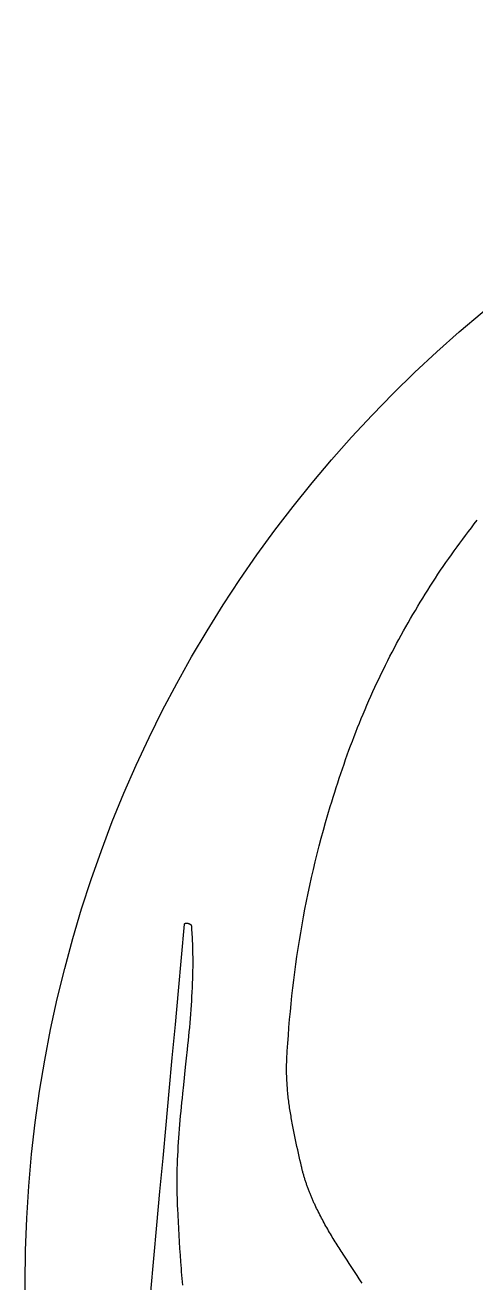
# Model space of a CAD drawing. Header units: millimetres. Extents: x 162 to 582, y 91 to 388.
# Drawn here: x 502.784 to 503.674, y 129.788 to 132.269 of the extents above; entities that cross this region are included whole.
import ezdxf

# ---------------------------------------------------------------- set-up
doc = ezdxf.new("R2010")
doc.units = ezdxf.units.MM
doc.layers.add('0_Title Block', color=7, linetype='Continuous')

# ---------------------------------------------------------------- blocks, each defined once
blk = doc.blocks.new('GE&DAEWOO_TEMPLATE')
at = {"color": 0, "ltscale": 0.006}
for points in [[(341.2011, 38.4258), (341.2072, 38.4917), (341.2133, 38.5577), (341.2194, 38.6237), (341.2255, 38.6897), (341.2316, 38.7557), (341.2377, 38.8217), (341.2438, 38.8876), (341.2499, 38.9536), (341.256, 39.0196), (341.2621, 39.0856), (341.2682, 39.1516), (341.2682, 39.1516), (341.2682, 39.1516), (341.2682, 39.1516), (341.2682, 39.1516), (341.2682, 39.1516), (341.2682, 39.1517), (341.2682, 39.1517), (341.2682, 39.1517), (341.2682, 39.1517), (341.2682, 39.1517), (341.2682, 39.1517), (341.2682, 39.1517), (341.2682, 39.1517), (341.2682, 39.1518), (341.2682, 39.1518), (341.2682, 39.1518), (341.2682, 39.1518), (341.2682, 39.1518), (341.2682, 39.1518), (341.2682, 39.1518), (341.2682, 39.1518), (341.2682, 39.1519), (341.2682, 39.1519), (341.2682, 39.1519), (341.2682, 39.1519), (341.2682, 39.1519), (341.2682, 39.1519), (341.2682, 39.1519), (341.2682, 39.1519), (341.2682, 39.152), (341.2682, 39.152), (341.2682, 39.152), (341.2682, 39.152), (341.2682, 39.152), (341.2683, 39.152), (341.2683, 39.152), (341.2683, 39.152), (341.2683, 39.152), (341.2683, 39.1521), (341.2683, 39.1521), (341.2683, 39.1521), (341.2683, 39.1521), (341.2683, 39.1521), (341.2683, 39.1521), (341.2683, 39.1521), (341.2683, 39.1521), (341.2683, 39.1521), (341.2683, 39.1522), (341.2683, 39.1522), (341.2683, 39.1522), (341.2683, 39.1522), (341.2683, 39.1522), (341.2683, 39.1522), (341.2683, 39.1522), (341.2683, 39.1522), (341.2683, 39.1522), (341.2683, 39.1523), (341.2684, 39.1523), (341.2684, 39.1523), (341.2684, 39.1523), (341.2684, 39.1523), (341.2684, 39.1523), (341.2684, 39.1523), (341.2684, 39.1523), (341.2684, 39.1523), (341.2684, 39.1524), (341.2684, 39.1524), (341.2684, 39.1524), (341.2684, 39.1524), (341.2684, 39.1524), (341.2684, 39.1524), (341.2684, 39.1524), (341.2684, 39.1524), (341.2684, 39.1524), (341.2684, 39.1524), (341.2685, 39.1525), (341.2685, 39.1525), (341.2685, 39.1525), (341.2685, 39.1525), (341.2685, 39.1525), (341.2685, 39.1525), (341.2685, 39.1525), (341.2685, 39.1525), (341.2685, 39.1525), (341.2685, 39.1525), (341.2685, 39.1526), (341.2685, 39.1526), (341.2685, 39.1526), (341.2685, 39.1526), (341.2685, 39.1526), (341.2685, 39.1526), (341.2686, 39.1526), (341.2686, 39.1526), (341.2686, 39.1526), (341.2686, 39.1526), (341.2686, 39.1526), (341.2686, 39.1527), (341.2686, 39.1527), (341.2686, 39.1527), (341.2686, 39.1527), (341.2686, 39.1527), (341.2686, 39.1527), (341.2686, 39.1527), (341.2686, 39.1527), (341.2687, 39.1527), (341.2687, 39.1527), (341.2687, 39.1527), (341.2687, 39.1528), (341.2687, 39.1528), (341.2687, 39.1528), (341.2687, 39.1528), (341.2687, 39.1528), (341.2687, 39.1528), (341.2687, 39.1528), (341.2687, 39.1528), (341.2687, 39.1528), (341.2687, 39.1528), (341.2688, 39.1528), (341.2688, 39.1528), (341.2688, 39.1529), (341.2688, 39.1529), (341.2688, 39.1529), (341.2688, 39.1529), (341.2688, 39.1529), (341.2688, 39.1529), (341.2688, 39.1529), (341.2688, 39.1529), (341.2688, 39.1529), (341.2689, 39.1529), (341.2689, 39.1529), (341.2689, 39.1529), (341.2689, 39.1529), (341.2689, 39.153), (341.2689, 39.153), (341.2689, 39.153), (341.2689, 39.153), (341.2689, 39.153), (341.2689, 39.153), (341.2689, 39.153), (341.269, 39.153), (341.269, 39.153), (341.269, 39.153), (341.269, 39.153), (341.269, 39.153), (341.269, 39.153), (341.269, 39.1531), (341.269, 39.1531), (341.269, 39.1531), (341.269, 39.1531), (341.2691, 39.1531), (341.2691, 39.1531), (341.2691, 39.1531), (341.2691, 39.1531), (341.2691, 39.1531), (341.2691, 39.1531), (341.2691, 39.1531), (341.2691, 39.1531), (341.2691, 39.1531), (341.2691, 39.1531), (341.2692, 39.1531), (341.2692, 39.1532), (341.2692, 39.1532), (341.2692, 39.1532), (341.2692, 39.1532), (341.2692, 39.1532), (341.2692, 39.1532), (341.2692, 39.1532), (341.2692, 39.1532), (341.2692, 39.1532), (341.2693, 39.1532), (341.2693, 39.1532), (341.2693, 39.1532), (341.2693, 39.1532), (341.2693, 39.1532), (341.2693, 39.1532), (341.2693, 39.1532), (341.2693, 39.1533), (341.2693, 39.1533), (341.2694, 39.1533), (341.2694, 39.1533), (341.2694, 39.1533), (341.2694, 39.1533), (341.2694, 39.1533), (341.2694, 39.1533), (341.2694, 39.1533), (341.2694, 39.1533), (341.2695, 39.1533), (341.2695, 39.1533), (341.2695, 39.1533), (341.2695, 39.1533), (341.2695, 39.1533), (341.2695, 39.1533), (341.2695, 39.1533), (341.2695, 39.1533), (341.2695, 39.1534), (341.2696, 39.1534), (341.2696, 39.1534), (341.2696, 39.1534), (341.2696, 39.1534), (341.2696, 39.1534), (341.2696, 39.1534), (341.2696, 39.1534), (341.2696, 39.1534), (341.2697, 39.1534), (341.2697, 39.1534), (341.2697, 39.1534), (341.2697, 39.1534), (341.2697, 39.1534), (341.2697, 39.1534), (341.2697, 39.1534), (341.2697, 39.1534), (341.2698, 39.1534), (341.2698, 39.1534), (341.2698, 39.1534), (341.2698, 39.1534), (341.2698, 39.1535), (341.2698, 39.1535), (341.2698, 39.1535), (341.2698, 39.1535), (341.2699, 39.1535), (341.2699, 39.1535), (341.2699, 39.1535), (341.2699, 39.1535), (341.2699, 39.1535), (341.2699, 39.1535), (341.2699, 39.1535), (341.27, 39.1535), (341.27, 39.1535), (341.27, 39.1535), (341.27, 39.1535), (341.27, 39.1535), (341.27, 39.1535), (341.27, 39.1535), (341.27, 39.1535), (341.2701, 39.1535), (341.2701, 39.1535), (341.2701, 39.1535), (341.2701, 39.1535), (341.2701, 39.1535), (341.2701, 39.1536), (341.2701, 39.1536), (341.2702, 39.1536), (341.2702, 39.1536), (341.2702, 39.1536), (341.2702, 39.1536), (341.2702, 39.1536), (341.2702, 39.1536), (341.2702, 39.1536), (341.2703, 39.1536), (341.2703, 39.1536), (341.2703, 39.1536), (341.2703, 39.1536), (341.2703, 39.1536), (341.2703, 39.1536), (341.2703, 39.1536), (341.2704, 39.1536), (341.2704, 39.1536), (341.2704, 39.1536), (341.2704, 39.1536), (341.2704, 39.1536), (341.2704, 39.1536), (341.2704, 39.1536), (341.2705, 39.1536), (341.2705, 39.1536), (341.2705, 39.1536), (341.2705, 39.1536), (341.2705, 39.1536), (341.2705, 39.1536), (341.2705, 39.1536), (341.2706, 39.1536), (341.2706, 39.1536), (341.2706, 39.1536), (341.2706, 39.1536), (341.2706, 39.1536), (341.2706, 39.1537), (341.2707, 39.1537), (341.2707, 39.1537), (341.2707, 39.1537), (341.2707, 39.1537), (341.2708, 39.1537), (341.2708, 39.1537), (341.2708, 39.1537), (341.2709, 39.1537), (341.2709, 39.1537), (341.2709, 39.1537), (341.271, 39.1537), (341.271, 39.1537), (341.271, 39.1537), (341.2711, 39.1537), (341.2711, 39.1537), (341.2711, 39.1537), (341.2712, 39.1537), (341.2712, 39.1537), (341.2712, 39.1537), (341.2712, 39.1537), (341.2713, 39.1537), (341.2713, 39.1537), (341.2713, 39.1537), (341.2714, 39.1537), (341.2714, 39.1537), (341.2714, 39.1537), (341.2715, 39.1537), (341.2715, 39.1537), (341.2715, 39.1537), (341.2716, 39.1537), (341.2716, 39.1537), (341.2716, 39.1537), (341.2717, 39.1537), (341.2717, 39.1537), (341.2717, 39.1537), (341.2718, 39.1537), (341.2718, 39.1537), (341.2718, 39.1537), (341.2719, 39.1537), (341.2719, 39.1537), (341.2719, 39.1537), (341.272, 39.1537), (341.272, 39.1537), (341.2721, 39.1537), (341.2721, 39.1537), (341.2721, 39.1537), (341.2722, 39.1537), (341.2722, 39.1537), (341.2722, 39.1537), (341.2723, 39.1537), (341.2723, 39.1537), (341.2723, 39.1537), (341.2724, 39.1537), (341.2724, 39.1537), (341.2724, 39.1537), (341.2725, 39.1537), (341.2725, 39.1537), (341.2725, 39.1537), (341.2726, 39.1537), (341.2726, 39.1537), (341.2727, 39.1537), (341.2727, 39.1537), (341.2727, 39.1537), (341.2728, 39.1537), (341.2728, 39.1537), (341.2728, 39.1537), (341.2729, 39.1537), (341.2729, 39.1537), (341.2729, 39.1537), (341.273, 39.1537), (341.273, 39.1537), (341.273, 39.1536), (341.2731, 39.1536), (341.2731, 39.1536), (341.2732, 39.1536), (341.2732, 39.1536), (341.2732, 39.1536), (341.2733, 39.1536), (341.2733, 39.1536), (341.2733, 39.1536), (341.2734, 39.1536), (341.2734, 39.1536), (341.2735, 39.1536), (341.2735, 39.1536), (341.2735, 39.1536), (341.2736, 39.1536), (341.2736, 39.1536), (341.2736, 39.1536), (341.2737, 39.1536), (341.2737, 39.1536), (341.2737, 39.1535), (341.2738, 39.1535), (341.2738, 39.1535), (341.2739, 39.1535), (341.2739, 39.1535), (341.2739, 39.1535), (341.274, 39.1535), (341.274, 39.1535), (341.274, 39.1535), (341.2741, 39.1535), (341.2741, 39.1535), (341.2742, 39.1535), (341.2742, 39.1535), (341.2742, 39.1534), (341.2743, 39.1534), (341.2743, 39.1534), (341.2743, 39.1534), (341.2744, 39.1534), (341.2744, 39.1534), (341.2745, 39.1534), (341.2745, 39.1534), (341.2745, 39.1534), (341.2746, 39.1534), (341.2746, 39.1534), (341.2746, 39.1534), (341.2747, 39.1533), (341.2747, 39.1533), (341.2748, 39.1533), (341.2748, 39.1533), (341.2748, 39.1533), (341.2749, 39.1533), (341.2749, 39.1533), (341.2749, 39.1533), (341.275, 39.1533), (341.275, 39.1533), (341.2751, 39.1532), (341.2751, 39.1532), (341.2751, 39.1532), (341.2752, 39.1532), (341.2752, 39.1532), (341.2752, 39.1532), (341.2753, 39.1532), (341.2753, 39.1532), (341.2754, 39.1532), (341.2754, 39.1531), (341.2754, 39.1531), (341.2755, 39.1531), (341.2755, 39.1531), (341.2755, 39.1531), (341.2756, 39.1531), (341.2756, 39.1531), (341.2757, 39.1531), (341.2757, 39.1531), (341.2757, 39.153), (341.2758, 39.153), (341.2758, 39.153), (341.2758, 39.153), (341.2759, 39.153), (341.2759, 39.153), (341.276, 39.153), (341.276, 39.153), (341.276, 39.1529), (341.2761, 39.1529), (341.2761, 39.1529), (341.2761, 39.1529), (341.2762, 39.1529), (341.2762, 39.1529), (341.2762, 39.1529), (341.2763, 39.1528), (341.2763, 39.1528), (341.2764, 39.1528), (341.2764, 39.1528), (341.2764, 39.1528), (341.2765, 39.1528), (341.2765, 39.1528), (341.2765, 39.1527), (341.2766, 39.1527), (341.2766, 39.1527), (341.2767, 39.1527), (341.2767, 39.1527), (341.2767, 39.1527), (341.2768, 39.1527), (341.2768, 39.1526), (341.2768, 39.1526), (341.2769, 39.1526), (341.2769, 39.1526), (341.2769, 39.1526), (341.277, 39.1526), (341.277, 39.1526), (341.277, 39.1525), (341.2771, 39.1525), (341.2771, 39.1525), (341.2772, 39.1525), (341.2772, 39.1525), (341.2772, 39.1525), (341.2773, 39.1524), (341.2773, 39.1524), (341.2773, 39.1524), (341.2774, 39.1524), (341.2774, 39.1524), (341.2774, 39.1524), (341.2775, 39.1523), (341.2775, 39.1523), (341.2775, 39.1523), (341.2776, 39.1523), (341.2776, 39.1523), (341.2776, 39.1523), (341.2777, 39.1522), (341.2777, 39.1522), (341.2777, 39.1522), (341.2778, 39.1522), (341.2778, 39.1522), (341.2778, 39.1522), (341.2779, 39.1521), (341.2779, 39.1521), (341.2779, 39.1521), (341.278, 39.1521), (341.278, 39.1521), (341.278, 39.1521), (341.2781, 39.152), (341.2781, 39.152), (341.2781, 39.152), (341.2782, 39.152), (341.2782, 39.152), (341.2782, 39.1519), (341.2783, 39.1519), (341.2783, 39.1519), (341.2783, 39.1519), (341.2784, 39.1519), (341.2784, 39.1519), (341.2784, 39.1518), (341.2785, 39.1518), (341.2785, 39.1518), (341.2785, 39.1518), (341.2786, 39.1518), (341.2786, 39.1517), (341.2786, 39.1517), (341.2787, 39.1517), (341.2787, 39.1517), (341.2787, 39.1517), (341.2787, 39.1516), (341.2788, 39.1516), (341.2788, 39.1516), (341.2788, 39.1516), (341.2789, 39.1516), (341.2789, 39.1515), (341.2789, 39.1515), (341.279, 39.1515), (341.279, 39.1515), (341.279, 39.1515), (341.279, 39.1514), (341.2791, 39.1514), (341.2791, 39.1514), (341.2791, 39.1514), (341.2792, 39.1514), (341.2792, 39.1513), (341.2792, 39.1513), (341.2793, 39.1513), (341.2793, 39.1513), (341.2793, 39.1513), (341.2793, 39.1512), (341.2794, 39.1512), (341.2794, 39.1512), (341.2794, 39.1512), (341.2794, 39.1512), (341.2795, 39.1511), (341.2795, 39.1511), (341.2795, 39.1511), (341.2796, 39.1511), (341.2796, 39.1511), (341.2796, 39.151), (341.2796, 39.151), (341.2797, 39.151), (341.2797, 39.151), (341.2797, 39.1509), (341.2797, 39.1509), (341.2798, 39.1509), (341.2798, 39.1509), (341.2798, 39.1509), (341.2798, 39.1508), (341.2799, 39.1508), (341.2799, 39.1508), (341.2799, 39.1508), (341.2799, 39.1508), (341.28, 39.1507), (341.28, 39.1507), (341.28, 39.1507), (341.28, 39.1507), (341.2801, 39.1506), (341.2801, 39.1506), (341.2801, 39.1506), (341.2801, 39.1506), (341.2802, 39.1505), (341.2802, 39.1505), (341.2802, 39.1505), (341.2802, 39.1505), (341.2802, 39.1505), (341.2802, 39.1505), (341.2802, 39.1505), (341.2803, 39.1504), (341.2803, 39.1504), (341.2803, 39.1504), (341.2803, 39.1504), (341.2803, 39.1504), (341.2803, 39.1504), (341.2803, 39.1504), (341.2803, 39.1504), (341.2803, 39.1504), (341.2804, 39.1503), (341.2804, 39.1503), (341.2804, 39.1503), (341.2804, 39.1503), (341.2804, 39.1503), (341.2804, 39.1503), (341.2804, 39.1503), (341.2804, 39.1503), (341.2804, 39.1502), (341.2805, 39.1502), (341.2805, 39.1502), (341.2805, 39.1502), (341.2805, 39.1502), (341.2805, 39.1502), (341.2805, 39.1502), (341.2805, 39.1502), (341.2805, 39.1502), (341.2805, 39.1501), (341.2805, 39.1501), (341.2806, 39.1501), (341.2806, 39.1501), (341.2806, 39.1501), (341.2806, 39.1501), (341.2806, 39.1501), (341.2806, 39.1501), (341.2806, 39.15), (341.2806, 39.15), (341.2806, 39.15), (341.2806, 39.15), (341.2806, 39.15), (341.2807, 39.15), (341.2807, 39.15), (341.2807, 39.15), (341.2807, 39.15), (341.2807, 39.1499), (341.2807, 39.1499), (341.2807, 39.1499), (341.2807, 39.1499), (341.2807, 39.1499), (341.2807, 39.1499), (341.2807, 39.1499), (341.2808, 39.1499), (341.2808, 39.1498), (341.2808, 39.1498), (341.2808, 39.1498), (341.2808, 39.1498), (341.2808, 39.1498), (341.2808, 39.1498), (341.2808, 39.1498), (341.2808, 39.1498), (341.2808, 39.1497), (341.2808, 39.1497), (341.2808, 39.1497), (341.2809, 39.1497), (341.2809, 39.1497), (341.2809, 39.1497), (341.2809, 39.1497), (341.2809, 39.1497), (341.2809, 39.1496), (341.2809, 39.1496), (341.2809, 39.1496), (341.2809, 39.1496), (341.2809, 39.1496), (341.2809, 39.1496), (341.2809, 39.1496), (341.2809, 39.1496), (341.281, 39.1495), (341.281, 39.1495), (341.281, 39.1495), (341.281, 39.1495), (341.281, 39.1495), (341.281, 39.1495), (341.281, 39.1495), (341.281, 39.1495), (341.281, 39.1494), (341.281, 39.1494), (341.281, 39.1494), (341.281, 39.1494), (341.281, 39.1494), (341.281, 39.1494), (341.2811, 39.1494), (341.2811, 39.1494), (341.2811, 39.1493), (341.2811, 39.1493), (341.2811, 39.1493), (341.2811, 39.1493), (341.2811, 39.1493), (341.2811, 39.1493), (341.2811, 39.1493), (341.2811, 39.1493), (341.2811, 39.1492), (341.2811, 39.1492), (341.2811, 39.1492), (341.2811, 39.1492), (341.2811, 39.1492), (341.2811, 39.1492), (341.2811, 39.1492), (341.2812, 39.1492), (341.2812, 39.1491), (341.2812, 39.1491), (341.2812, 39.1491), (341.2812, 39.1491), (341.2812, 39.1491), (341.2812, 39.1491), (341.2812, 39.1491), (341.2812, 39.1491), (341.2812, 39.149), (341.2812, 39.149), (341.2812, 39.149), (341.2812, 39.149), (341.2812, 39.149), (341.2812, 39.149), (341.2812, 39.149), (341.2812, 39.149), (341.2812, 39.1489), (341.2812, 39.1489), (341.2812, 39.1489), (341.2813, 39.1489), (341.2813, 39.1489), (341.2813, 39.1489), (341.2813, 39.1489), (341.2813, 39.1489), (341.2813, 39.1488), (341.2813, 39.1488), (341.2813, 39.1488), (341.2813, 39.1488), (341.2813, 39.1488), (341.2813, 39.1488), (341.2813, 39.1488), (341.2813, 39.1487), (341.2813, 39.1487), (341.2813, 39.1487), (341.2813, 39.1487), (341.2813, 39.1487), (341.2813, 39.1487), (341.2813, 39.1487), (341.2813, 39.1487), (341.2813, 39.1486), (341.2813, 39.1486), (341.2813, 39.1486), (341.2813, 39.1486), (341.2813, 39.1486), (341.2813, 39.1486), (341.2813, 39.1486), (341.2813, 39.1486), (341.2813, 39.1485), (341.2813, 39.1485), (341.2814, 39.1485), (341.2814, 39.1485), (341.2814, 39.1485), (341.2814, 39.1485), (341.2814, 39.1485), (341.2814, 39.1484), (341.2814, 39.1484), (341.2814, 39.1484), (341.2814, 39.1484), (341.2814, 39.1484), (341.2814, 39.1484), (341.2814, 39.1484), (341.2814, 39.1484), (341.2814, 39.1483), (341.2814, 39.1483), (341.2814, 39.1483), (341.2814, 39.1483), (341.2814, 39.1483), (341.2814, 39.1483), (341.2814, 39.1483), (341.2817, 39.1439), (341.282, 39.1396), (341.2823, 39.1352), (341.2826, 39.1309), (341.2829, 39.1265), (341.2831, 39.1222), (341.2833, 39.1178), (341.2835, 39.1134), (341.2836, 39.1091), (341.2837, 39.1047), (341.2839, 39.1004), (341.284, 39.096), (341.284, 39.0917), (341.2841, 39.0873), (341.2841, 39.083), (341.2841, 39.0786), (341.2841, 39.0743), (341.2841, 39.0699), (341.2841, 39.0655), (341.284, 39.0612), (341.2839, 39.0568), (341.2838, 39.0525), (341.2836, 39.0438), (341.2833, 39.0351), (341.2829, 39.0263), (341.2825, 39.0176), (341.282, 39.0089), (341.2815, 39.0002), (341.2809, 38.9915), (341.2803, 38.9828), (341.2797, 38.974), (341.279, 38.9653), (341.2782, 38.9566), (341.2775, 38.9479), (341.2767, 38.9392), (341.2758, 38.9305), (341.275, 38.9217), (341.2741, 38.913), (341.2732, 38.9043), (341.2714, 38.8869), (341.2695, 38.8694), (341.2658, 38.8346), (341.2639, 38.8171), (341.263, 38.8084), (341.2622, 38.7997), (341.2613, 38.791), (341.2605, 38.7822), (341.2596, 38.7735), (341.2589, 38.7648), (341.2581, 38.7561), (341.2574, 38.7474), (341.2567, 38.7387), (341.2561, 38.73), (341.2555, 38.7212), (341.2549, 38.7125), (341.2545, 38.7038), (341.254, 38.6951), (341.2536, 38.6864), (341.2533, 38.6777), (341.253, 38.669), (341.2529, 38.6646), (341.2528, 38.6603), (341.2528, 38.6559), (341.2527, 38.6516), (341.2527, 38.6472), (341.2527, 38.6429), (341.2527, 38.6385), (341.2527, 38.6342), (341.2527, 38.6298), (341.2528, 38.6255), (341.2528, 38.6211), (341.2529, 38.6168), (341.2531, 38.6124), (341.2532, 38.6081), (341.2534, 38.6037), (341.2535, 38.5994), (341.2537, 38.595), (341.254, 38.5907), (341.2568, 38.538), (341.2576, 38.5249), (341.2583, 38.5117), (341.2592, 38.4985), (341.2601, 38.4854), (341.261, 38.4722), (341.2615, 38.4656), (341.2621, 38.4591), (341.2626, 38.4525), (341.2632, 38.4459), (341.2638, 38.4393)], [(341.6187, 38.443), (341.6167, 38.446), (341.6128, 38.452), (341.6088, 38.458), (341.6049, 38.464), (341.6009, 38.4701), (341.5969, 38.4761), (341.5929, 38.4822), (341.589, 38.4882), (341.585, 38.4943), (341.5811, 38.5004), (341.5791, 38.5034), (341.5772, 38.5065), (341.5752, 38.5095), (341.5733, 38.5126), (341.5713, 38.5157), (341.5694, 38.5187), (341.5675, 38.5218), (341.5656, 38.5249), (341.5637, 38.528), (341.5618, 38.531), (341.5599, 38.5341), (341.5581, 38.5372), (341.5562, 38.5403), (341.5544, 38.5434), (341.5526, 38.5465), (341.5508, 38.5497), (341.549, 38.5528), (341.5472, 38.5559), (341.5454, 38.559), (341.5437, 38.5622), (341.542, 38.5653), (341.5403, 38.5685), (341.5386, 38.5716), (341.5369, 38.5748), (341.5352, 38.578), (341.5336, 38.5811), (341.532, 38.5843), (341.5304, 38.5875), (341.5289, 38.5907), (341.5273, 38.5939), (341.5258, 38.5971), (341.5251, 38.5987), (341.5243, 38.6003), (341.5236, 38.6019), (341.5229, 38.6035), (341.5221, 38.6052), (341.5214, 38.6068), (341.5207, 38.6084), (341.52, 38.61), (341.5193, 38.6116), (341.5186, 38.6133), (341.5179, 38.6149), (341.5173, 38.6165), (341.5166, 38.6181), (341.5159, 38.6198), (341.5153, 38.6214), (341.5146, 38.623), (341.514, 38.6247), (341.5133, 38.6263), (341.5127, 38.628), (341.5121, 38.6296), (341.5115, 38.6313), (341.5109, 38.6329), (341.5103, 38.6346), (341.5097, 38.6362), (341.5091, 38.6379), (341.5086, 38.6395), (341.508, 38.6412), (341.5074, 38.6428), (341.5069, 38.6445), (341.5064, 38.6462), (341.5058, 38.6478), (341.5053, 38.6495), (341.5048, 38.6512), (341.5043, 38.6529), (341.5038, 38.6545), (341.5033, 38.6562), (341.5028, 38.6579), (341.5024, 38.6596), (341.5019, 38.6613), (341.5015, 38.663), (341.501, 38.6647), (341.5006, 38.6664), (341.5002, 38.668), (341.4998, 38.6697), (341.4994, 38.6714), (341.499, 38.6732), (341.4975, 38.6797), (341.496, 38.6863), (341.4945, 38.6929), (341.493, 38.6995), (341.4915, 38.7061), (341.4901, 38.7127), (341.4886, 38.7193), (341.4872, 38.726), (341.4858, 38.7326), (341.4851, 38.7359), (341.4845, 38.7392), (341.4838, 38.7425), (341.4831, 38.7459), (341.4825, 38.7492), (341.4819, 38.7525), (341.4812, 38.7558), (341.4806, 38.7591), (341.48, 38.7625), (341.4794, 38.7658), (341.4788, 38.7691), (341.4783, 38.7724), (341.4777, 38.7758), (341.4772, 38.7791), (341.4766, 38.7824), (341.4761, 38.7857), (341.4756, 38.7891), (341.4752, 38.7924), (341.4747, 38.7957), (341.4743, 38.799), (341.4738, 38.8024), (341.4734, 38.8057), (341.473, 38.809), (341.4726, 38.8124), (341.4723, 38.8157), (341.472, 38.819), (341.4716, 38.8223), (341.4713, 38.8256), (341.4711, 38.829), (341.4708, 38.8323), (341.4706, 38.8356), (341.4704, 38.8389), (341.4702, 38.8423), (341.47, 38.8456), (341.4699, 38.8489), (341.4698, 38.8522), (341.4697, 38.8555), (341.4697, 38.8588), (341.4696, 38.8622), (341.4696, 38.8655), (341.4696, 38.8688), (341.4697, 38.8721), (341.4697, 38.8754), (341.4699, 38.8787), (341.47, 38.882), (341.4701, 38.8853), (341.471, 38.9009), (341.472, 38.9165), (341.4731, 38.9321), (341.4743, 38.9477), (341.4756, 38.9633), (341.477, 38.9789), (341.4786, 38.9945), (341.4802, 39.01), (341.4819, 39.0256), (341.4838, 39.0412), (341.4858, 39.0568), (341.4879, 39.0724), (341.4901, 39.0879), (341.4924, 39.1035), (341.4949, 39.1191), (341.4975, 39.1346), (341.5002, 39.1502), (341.503, 39.1658), (341.5059, 39.1813), (341.509, 39.1969), (341.5122, 39.2124), (341.5155, 39.228), (341.5189, 39.2435), (341.5225, 39.2591), (341.5262, 39.2746), (341.53, 39.2902), (341.534, 39.3057), (341.5381, 39.3212), (341.5423, 39.3367), (341.5467, 39.3523), (341.5512, 39.3678), (341.5558, 39.3833), (341.5587, 39.3928), (341.5616, 39.4022), (341.5646, 39.4116), (341.5676, 39.421), (341.5706, 39.4303), (341.5736, 39.4396), (341.5767, 39.4488), (341.5799, 39.458), (341.583, 39.4672), (341.5862, 39.4763), (341.5895, 39.4854), (341.5928, 39.4945), (341.5961, 39.5035), (341.5995, 39.5125), (341.6029, 39.5215), (341.6064, 39.5305), (341.6099, 39.5394), (341.6134, 39.5483), (341.6171, 39.5572), (341.6207, 39.5661), (341.6245, 39.5749), (341.6283, 39.5838), (341.6321, 39.5926), (341.636, 39.6014), (341.64, 39.6102), (341.644, 39.619), (341.6481, 39.6277), (341.6522, 39.6365), (341.6564, 39.6453), (341.6607, 39.654), (341.6651, 39.6628), (341.6695, 39.6715), (341.6738, 39.68), (341.6782, 39.6884), (341.6826, 39.6968), (341.687, 39.7051), (341.6915, 39.7134), (341.696, 39.7217), (341.7006, 39.7299), (341.7052, 39.7381), (341.7098, 39.7463), (341.7145, 39.7544), (341.7192, 39.7625), (341.7239, 39.7706), (341.7287, 39.7786), (341.7335, 39.7866), (341.7384, 39.7946), (341.7433, 39.8025), (341.7483, 39.8104), (341.7533, 39.8183), (341.7584, 39.8262), (341.7635, 39.834), (341.7686, 39.8418), (341.7738, 39.8496), (341.7791, 39.8573), (341.7844, 39.8651), (341.7898, 39.8728), (341.7952, 39.8805), (341.8006, 39.8881), (341.8062, 39.8958), (341.8117, 39.9034), (341.8174, 39.911), (341.8231, 39.9186), (341.8288, 39.9261), (341.8346, 39.9336), (341.8404, 39.9411), (341.8463, 39.9485)]]:
    blk.add_lwpolyline(points, dxfattribs=at)
blk.add_circle((343.4346, 38.4438), 2.4815, dxfattribs=at)

msp = doc.modelspace()

# ---------------------------------------------------------------- block references
at = {"layer": '0_Title Block'}
msp.add_blockref('GE&DAEWOO_TEMPLATE', (161.8305, 91.3439), dxfattribs=at)

doc.saveas('drawing.dxf')
